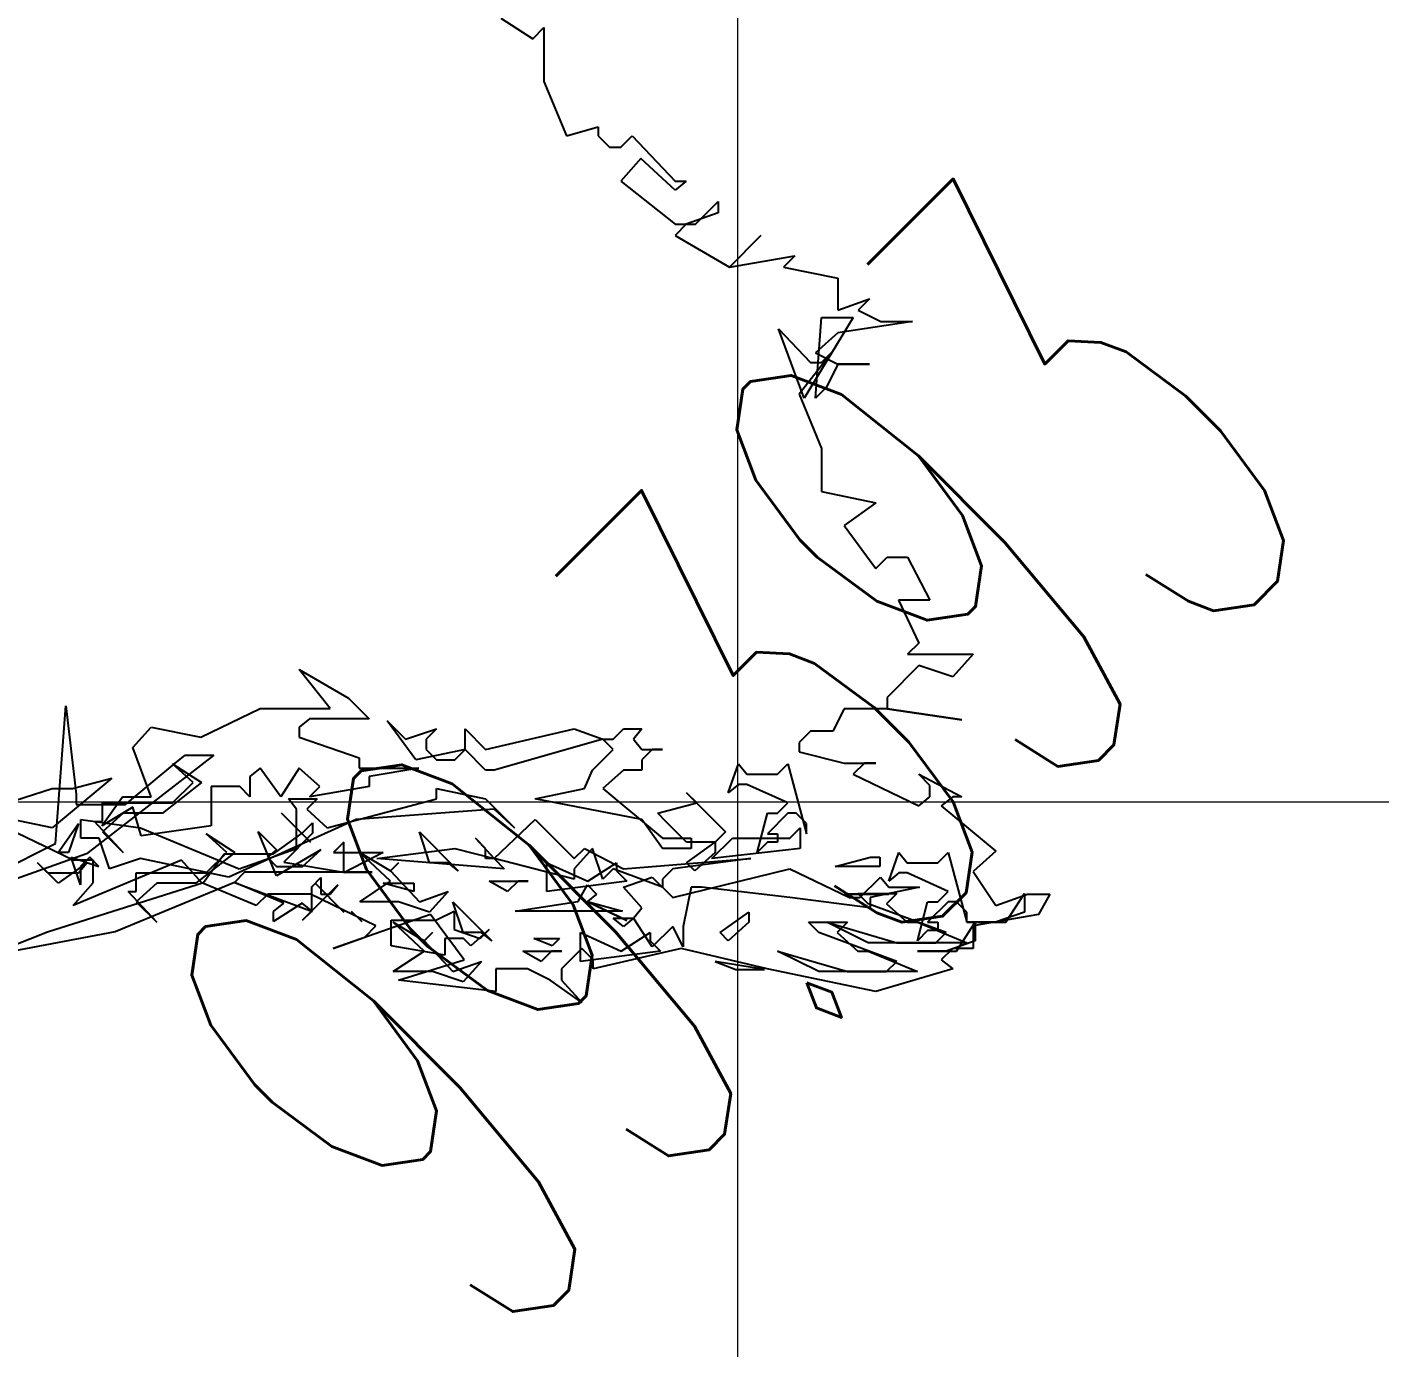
# Model space of a CAD drawing. Header units: millimetres. Extents: x 684983 to 685377, y 990360 to 990509.
# Drawn here: x 685036.908 to 685039.014, y 990449.189 to 990451.245 of the extents above; entities that cross this region are included whole.
import ezdxf

# ---------------------------------------------------------------- set-up
doc = ezdxf.new("R2010")
doc.units = ezdxf.units.MM
doc.layers.add('grid', color=8, linetype='Continuous', lineweight=9)
doc.layers.add('GRID LEVELS', color=7, linetype='Continuous', lineweight=13)
doc.layers.add('MANGO TREE', color=7, linetype='Continuous')
doc.styles.get("Standard").update_dxf_attribs({"font": 'RomanS'})

# ---------------------------------------------------------------- blocks, each defined once
blk = doc.blocks.new('MT')
at = {"color": 97}
for p, q in [((0.9092, 1.865), (0.9566, 1.8345)), ((0.9566, 1.8345), (0.9735, 1.8514)), ((0.9735, 1.8514), (0.9735, 1.7705)), ((0.9735, 1.7705), (1.0073, 1.6891)), ((1.0073, 1.6891), (1.0546, 1.7027)), ((1.0546, 1.7027), (1.0546, 1.6891)), ((1.0546, 1.6891), (1.0715, 1.6722)), ((1.0884, 1.6722), (1.1053, 1.6891)), ((1.1053, 1.6891), (1.1695, 1.6215)), ((1.0715, 1.6722), (1.0884, 1.6722)), ((1.1186, 1.6553), (1.0884, 1.6215)), ((1.1695, 1.608), (1.1186, 1.6553)), ((1.0884, 1.6215), (1.1695, 1.5573)), ((1.1864, 1.6215), (1.1695, 1.608)), ((1.1695, 1.6215), (1.1864, 1.6215)), ((1.2, 1.5573), (1.2338, 1.5911)), ((1.2338, 1.5911), (1.2338, 1.5742)), ((1.2338, 1.5742), (1.1864, 1.5573)), ((1.1864, 1.5573), (1.1695, 1.5402)), ((1.1695, 1.5573), (1.2, 1.5573)), ((1.1695, 1.5402), (1.2509, 1.493)), ((1.298, 1.5402), (1.2509, 1.493)), ((1.2509, 1.493), (1.298, 1.5402)), ((1.2509, 1.493), (1.3489, 1.5099)), ((1.3489, 1.5099), (1.3318, 1.493)), ((1.3318, 1.493), (1.413, 1.4762)), ((1.413, 1.4762), (1.413, 1.4286)), ((1.413, 1.4286), (1.4603, 1.4457)), ((1.4603, 1.4457), (1.4434, 1.4286)), ((1.4359, 1.4177), (1.3625, 1.2968)), ((1.3794, 1.2968), (1.3885, 1.4177)), ((1.3885, 1.4177), (1.4359, 1.4177)), ((1.4434, 1.4286), (1.4774, 1.4117)), ((1.3243, 1.4009), (1.3719, 1.3502)), ((1.3625, 1.2968), (1.3243, 1.4009)), ((1.5245, 1.4117), (1.413, 1.3948)), ((1.4774, 1.4117), (1.5245, 1.4117)), ((1.413, 1.3948), (1.3794, 1.3646)), ((1.4054, 1.3671), (1.355, 1.3028)), ((1.3794, 1.3646), (1.413, 1.3477)), ((1.3885, 1.3502), (1.4054, 1.3671)), ((1.3719, 1.3502), (1.3885, 1.3502)), ((1.413, 1.3477), (1.3961, 1.3137)), ((1.4603, 1.3477), (1.413, 1.3477)), ((1.413, 1.3477), (1.4603, 1.3477)), ((1.355, 1.3028), (1.3885, 1.2217)), ((1.3961, 1.3137), (1.3794, 1.2968)), ((1.3885, 1.2217), (1.3885, 1.1574)), ((1.3885, 1.1574), (1.4699, 1.1405)), ((1.4699, 1.1405), (1.4223, 1.1067)), ((1.4223, 1.1067), (1.4699, 1.0425)), ((1.4699, 1.0425), (1.4868, 1.0594)), ((1.4868, 1.0594), (1.517, 1.0594)), ((1.517, 1.0594), (1.5508, 0.9952)), ((1.5037, 0.9952), (1.5339, 0.9309)), ((1.5508, 0.9952), (1.5037, 0.9952)), ((1.5339, 0.9309), (1.517, 0.914)), ((1.517, 0.914), (1.6153, 0.914)), ((1.6153, 0.914), (1.5848, 0.8802)), ((1.5339, 0.8971), (1.4868, 0.8496)), ((1.5848, 0.8802), (1.5339, 0.8971)), ((1.4223, 0.8327), (1.4054, 0.7989)), ((1.4868, 0.8327), (1.4223, 0.8327)), ((1.4868, 0.8496), (1.4868, 0.8327)), ((1.5984, 0.8158), (1.4868, 0.8327)), ((1.4868, 0.8327), (1.5984, 0.8158)), ((1.3719, 0.7989), (1.355, 0.7822)), ((1.4054, 0.7989), (1.3719, 0.7989)), ((1.355, 0.7822), (1.355, 0.7684)), ((1.355, 0.7684), (1.4223, 0.7515)), ((1.4223, 0.7515), (1.4699, 0.7515)), ((1.4528, 0.7515), (1.4359, 0.7346)), ((1.4699, 0.7515), (1.4528, 0.7515)), ((1.4359, 0.7346), (1.5339, 0.6873)), ((1.5339, 0.7346), (1.5984, 0.7008)), ((1.5508, 0.7177), (1.5339, 0.7346)), ((1.5508, 0.7008), (1.5508, 0.7177)), ((1.5339, 0.6873), (1.5508, 0.7008)), ((1.5848, 0.7008), (1.5677, 0.6873)), ((1.5984, 0.7008), (1.5848, 0.7008)), ((1.5677, 0.6873), (1.6491, 0.6197)), ((0.2693, 0.6061), (0.1712, 0.6535)), ((1.6491, 0.6197), (1.6153, 0.5893)), ((0.2995, 0.6061), (0.2693, 0.6061)), ((0.4316, 0.6061), (0.2693, 0.5384)), ((0.2995, 0.5724), (0.2995, 0.6061)), ((0.462, 0.5724), (0.4316, 0.6061)), ((1.6153, 0.5893), (1.6491, 0.5384)), ((0.2693, 0.5384), (0.2995, 0.5724)), ((0.5432, 0.5384), (0.462, 0.5724)), ((0.5603, 0.5555), (0.5432, 0.5384)), ((0.6243, 0.5555), (0.5603, 0.5555)), ((0.7223, 0.5081), (0.6243, 0.5555)), ((1.6491, 0.5384), (1.6964, 0.5555)), ((1.6964, 0.5555), (1.7302, 0.5555)), ((1.7302, 0.5555), (1.7133, 0.525)), ((0.8037, 0.525), (0.6581, 0.4743)), ((0.7054, 0.4912), (0.7223, 0.5081)), ((0.8544, 0.4574), (0.8037, 0.525)), ((1.7133, 0.525), (1.6153, 0.5081)), ((1.6153, 0.5081), (1.6153, 0.4743)), ((0.6581, 0.4743), (0.7054, 0.4912)), ((1.0302, 0.4743), (0.9995, 0.4439)), ((1.0471, 0.4574), (1.0302, 0.4743)), ((1.1789, 0.4743), (1.0471, 0.4439)), ((1.3074, 0.4439), (1.1789, 0.4743)), ((1.5848, 0.4743), (1.5677, 0.4574)), ((1.6153, 0.4743), (1.5848, 0.4743)), ((0.7561, 0.4268), (0.8544, 0.4574)), ((1.0471, 0.4439), (1.0471, 0.4574)), ((1.5677, 0.4574), (1.5848, 0.4439)), ((0.9017, 0.4099), (0.7561, 0.4268)), ((0.9017, 0.4439), (0.9017, 0.4099)), ((0.9491, 0.4439), (0.9017, 0.4439)), ((0.9826, 0.4268), (0.9491, 0.4439)), ((1.0302, 0.3932), (0.9826, 0.4268)), ((0.9995, 0.4439), (0.9995, 0.4268)), ((0.9995, 0.4268), (1.0302, 0.3932)), ((1.4699, 0.4099), (1.3074, 0.4439)), ((1.5848, 0.4439), (1.4699, 0.4099))]:
    blk.add_line(p, q, dxfattribs=at)
at = {"color": 99}
for p, q in [((0.6076, 0.8915), (0.6814, 0.8483)), ((0.6537, 0.8331), (0.6076, 0.8915)), ((0.4601, 0.7901), (0.5492, 0.8331)), ((0.5492, 0.8331), (0.6537, 0.8331)), ((0.6814, 0.8483), (0.7123, 0.8177)), ((0.623, 0.8177), (0.6076, 0.8053)), ((0.7123, 0.8177), (0.623, 0.8177)), ((0.7123, 0.8177), (0.7123, 0.8177)), ((0.7388, 0.8147), (0.7663, 0.787)), ((0.782, 0.7561), (0.7388, 0.8147)), ((0.3588, 0.7747), (0.3863, 0.8053)), ((0.3863, 0.8053), (0.4601, 0.7901)), ((0.6076, 0.8053), (0.6076, 0.7901)), ((0.6076, 0.7901), (0.6969, 0.7592)), ((0.7663, 0.787), (0.8126, 0.8024)), ((0.8126, 0.8024), (0.7974, 0.787)), ((0.8126, 0.8024), (0.8126, 0.8024)), ((0.8556, 0.8024), (0.8863, 0.7718)), ((0.8556, 0.7718), (0.8556, 0.8024)), ((0.8863, 0.7718), (1.0187, 0.8024)), ((1.0187, 0.8024), (1.0617, 0.787)), ((1.0769, 0.787), (1.0924, 0.8024)), ((1.0924, 0.8024), (1.1199, 0.8024)), ((1.1199, 0.8024), (1.1076, 0.787)), ((0.3863, 0.7008), (0.3588, 0.7747)), ((0.8556, 0.7718), (0.782, 0.7561)), ((0.7974, 0.787), (0.7974, 0.7718)), ((0.7974, 0.7718), (0.8126, 0.7561)), ((0.8404, 0.7561), (0.8556, 0.7718)), ((0.8863, 0.7407), (0.8556, 0.7718)), ((1.0617, 0.787), (0.8988, 0.7407)), ((1.0463, 0.7407), (1.0769, 0.7718)), ((1.0769, 0.7718), (1.0617, 0.787)), ((1.0617, 0.787), (1.0769, 0.787)), ((1.1076, 0.787), (1.1199, 0.7718)), ((1.1355, 0.7718), (1.1199, 0.7561)), ((1.1199, 0.7718), (1.1508, 0.7718)), ((1.1508, 0.7718), (1.1355, 0.7718)), ((0.418, 0.7501), (0.4612, 0.7223)), ((0.4489, 0.7223), (0.418, 0.7501)), ((0.6969, 0.7592), (0.6969, 0.7438)), ((0.8126, 0.7561), (0.8404, 0.7561)), ((1.1199, 0.7561), (1.1199, 0.7407)), ((1.2492, 0.7071), (1.2646, 0.7501)), ((1.2646, 0.7501), (1.277, 0.7346)), ((1.3228, 0.7346), (1.3383, 0.7501)), ((1.3383, 0.7501), (1.366, 0.6454)), ((0.3271, 0.7286), (0.2378, 0.6547)), ((0.2684, 0.7132), (0.3271, 0.7286)), ((0.5492, 0.7438), (0.5338, 0.7315)), ((0.5338, 0.7315), (0.5338, 0.7008)), ((0.5801, 0.7008), (0.5492, 0.7438)), ((0.6076, 0.7438), (0.5801, 0.7008)), ((0.6383, 0.7163), (0.6076, 0.7438)), ((0.6969, 0.7438), (0.7862, 0.7438)), ((0.7862, 0.7438), (0.7123, 0.7315)), ((0.7123, 0.7315), (0.7123, 0.7163)), ((0.8988, 0.7407), (0.8863, 0.7407)), ((1.034, 0.7132), (1.0463, 0.7407)), ((1.0924, 0.7407), (1.0617, 0.7132)), ((1.1199, 0.7407), (1.0924, 0.7407)), ((1.277, 0.7346), (1.3228, 0.7346)), ((1.3228, 0.7346), (1.3228, 0.7346)), ((0.1516, 0.6856), (0.2378, 0.7132)), ((0.2378, 0.7132), (0.2684, 0.7132)), ((0.4612, 0.7223), (0.4028, 0.6764)), ((0.418, 0.6917), (0.4489, 0.7223)), ((0.4756, 0.7163), (0.4756, 0.6577)), ((0.5185, 0.7163), (0.4756, 0.7163)), ((0.5338, 0.7008), (0.5185, 0.7163)), ((0.623, 0.7008), (0.6383, 0.7163)), ((0.7123, 0.7163), (0.623, 0.7008)), ((0.8126, 0.7132), (0.8863, 0.6977)), ((0.8126, 0.6977), (0.8126, 0.7132)), ((0.9601, 0.6977), (1.034, 0.7132)), ((1.0617, 0.7132), (1.1508, 0.6393)), ((1.2646, 0.7192), (1.2492, 0.7071)), ((1.277, 0.7192), (1.2646, 0.7192)), ((1.3383, 0.6917), (1.277, 0.7192)), ((0.3125, 0.6577), (0.3433, 0.7008)), ((0.3135, 0.6917), (0.418, 0.6917)), ((0.3135, 0.6641), (0.3135, 0.6917)), ((0.3433, 0.7008), (0.3863, 0.7008)), ((0.5913, 0.6977), (0.6343, 0.6977)), ((0.6036, 0.6825), (0.5913, 0.6977)), ((0.6343, 0.6977), (0.6189, 0.6825)), ((0.6495, 0.6547), (0.8126, 0.6977)), ((0.8863, 0.6977), (0.9295, 0.6547)), ((1.1199, 0.6671), (0.9601, 0.6977)), ((1.1437, 0.6764), (1.2021, 0.6917)), ((1.1866, 0.7071), (1.2452, 0.6485)), ((1.2021, 0.6917), (1.1866, 0.7071)), ((1.3228, 0.6764), (1.3383, 0.6917)), ((0.2378, 0.6547), (0.0901, 0.6856)), ((0.3588, 0.6856), (0.3125, 0.6577)), ((0.3444, 0.6764), (0.3135, 0.6485)), ((0.4028, 0.6764), (0.3444, 0.6764)), ((0.3711, 0.6424), (0.3588, 0.6856)), ((0.4028, 0.6764), (0.4028, 0.6764)), ((0.5811, 0.6764), (0.5811, 0.6764)), ((0.6241, 0.6333), (0.5811, 0.6764)), ((0.5811, 0.6764), (0.6241, 0.6333)), ((0.6036, 0.6239), (0.6036, 0.6825)), ((0.6189, 0.6825), (0.6495, 0.6547)), ((0.8988, 0.6825), (0.6927, 0.6671)), ((0.9295, 0.6547), (0.8988, 0.6825)), ((1.156, 0.6641), (1.1437, 0.6764)), ((1.2922, 0.6178), (1.3076, 0.6764)), ((1.3076, 0.6764), (1.3228, 0.6764)), ((1.3383, 0.6764), (1.3076, 0.6454)), ((1.3508, 0.6764), (1.3383, 0.6764)), ((1.366, 0.661), (1.3508, 0.6764)), ((0.2808, 0.6671), (0.37, 0.6547)), ((0.2808, 0.6393), (0.2808, 0.6671)), ((0.3012, 0.6641), (0.3135, 0.6641)), ((0.3444, 0.6178), (0.3012, 0.6641)), ((0.3135, 0.6485), (0.3444, 0.6178)), ((0.37, 0.6547), (0.5175, 0.5932)), ((0.4756, 0.6577), (0.3711, 0.6424)), ((0.6927, 0.6671), (0.5021, 0.5809)), ((0.7872, 0.6485), (0.8454, 0.5903)), ((0.8024, 0.6024), (0.7872, 0.6485)), ((0.8988, 0.6086), (0.9601, 0.6671)), ((0.9295, 0.6547), (0.9295, 0.6547)), ((0.9601, 0.6671), (1.0187, 0.6086)), ((1.1508, 0.6239), (1.1199, 0.6671)), ((1.1866, 0.6333), (1.156, 0.6641)), ((1.2452, 0.6485), (1.2296, 0.6333)), ((1.3414, 0.6393), (1.3568, 0.6547)), ((1.3568, 0.6547), (1.3568, 0.6239)), ((1.366, 0.6454), (1.366, 0.661)), ((0.3083, 0.6393), (0.2808, 0.6393)), ((0.3239, 0.5932), (0.3083, 0.6393)), ((0.871, 0.6393), (0.8988, 0.6086)), ((0.8863, 0.6239), (0.871, 0.6393)), ((1.1508, 0.6393), (1.1937, 0.6393)), ((1.1866, 0.6024), (1.2296, 0.6333)), ((1.2296, 0.6333), (1.1866, 0.6333)), ((1.1937, 0.6393), (1.1937, 0.6239)), ((1.2246, 0.6086), (1.2555, 0.6393)), ((1.2296, 0.6333), (1.2296, 0.6178)), ((1.2296, 0.6333), (1.2296, 0.6333)), ((1.2555, 0.6393), (1.3414, 0.6393)), ((1.3076, 0.6333), (1.2922, 0.6178)), ((1.3076, 0.6454), (1.3228, 0.6454)), ((1.3228, 0.6333), (1.3076, 0.6333)), ((1.3228, 0.6454), (1.3228, 0.6333)), ((0.37, 0.6086), (0.3239, 0.5932)), ((0.5021, 0.5809), (0.37, 0.6086)), ((0.5175, 0.5932), (0.6036, 0.6239)), ((0.6979, 0.6178), (0.744, 0.5903)), ((0.744, 0.5749), (0.6979, 0.6178)), ((0.7236, 0.6086), (0.8404, 0.6239)), ((0.9142, 0.5932), (0.7236, 0.6086)), ((0.8404, 0.6239), (0.8988, 0.6086)), ((0.8863, 0.6086), (0.8863, 0.6239)), ((0.8988, 0.6086), (0.8863, 0.6086)), ((0.8988, 0.6086), (0.9142, 0.5932)), ((1.0187, 0.578), (0.8988, 0.6086)), ((1.0187, 0.6086), (1.034, 0.6239)), ((1.0463, 0.6239), (1.0187, 0.5932)), ((1.034, 0.6239), (1.034, 0.6239)), ((1.034, 0.6239), (1.0924, 0.5932)), ((1.0617, 0.578), (1.0463, 0.6239)), ((1.0924, 0.5932), (1.283, 0.6086)), ((1.1937, 0.6239), (1.1508, 0.6239)), ((1.283, 0.6086), (1.1662, 0.5932)), ((1.2296, 0.6178), (1.1989, 0.5903)), ((1.3568, 0.6239), (1.2246, 0.6086)), ((1.2246, 0.6086), (1.2246, 0.6086)), ((1.4891, 0.5749), (1.5043, 0.6178)), ((1.5043, 0.6178), (1.5166, 0.6024)), ((1.5627, 0.6024), (1.5781, 0.6178)), ((1.5781, 0.6178), (1.6059, 0.5133)), ((0.744, 0.5903), (0.7561, 0.6024)), ((0.7561, 0.6024), (0.744, 0.5903)), ((0.744, 0.5903), (0.7872, 0.544)), ((0.7561, 0.6024), (0.7561, 0.6024)), ((0.8302, 0.6024), (0.8024, 0.6024)), ((0.8302, 0.6024), (0.8302, 0.6024)), ((0.8454, 0.5903), (0.8302, 0.6024)), ((0.9142, 0.5932), (0.9142, 0.5932)), ((0.9776, 0.6024), (1.0392, 0.5749)), ((0.9776, 0.5594), (0.9776, 0.6024)), ((1.0187, 0.5932), (1.0187, 0.578)), ((1.0392, 0.5749), (1.0821, 0.6024)), ((1.0769, 0.5932), (1.0617, 0.578)), ((1.1508, 0.5657), (1.0769, 0.5932)), ((1.0821, 0.6024), (1.0821, 0.6024)), ((1.0821, 0.6024), (1.0821, 0.5903)), ((1.0821, 0.5903), (1.0974, 0.5749)), ((1.1662, 0.5932), (1.1508, 0.578)), ((1.1662, 0.5502), (1.3414, 0.5932)), ((1.1989, 0.5903), (1.1866, 0.6024)), ((1.1989, 0.5903), (1.1989, 0.5903)), ((1.3414, 0.5932), (1.4305, 0.5502)), ((1.5043, 0.5872), (1.4891, 0.5749)), ((1.5166, 0.5872), (1.5043, 0.5872)), ((1.5166, 0.6024), (1.5627, 0.6024)), ((1.5781, 0.5594), (1.5166, 0.5872)), ((1.5627, 0.6024), (1.5627, 0.6024)), ((0.6979, 0.544), (0.744, 0.5749)), ((0.8915, 0.5749), (0.9499, 0.5749)), ((0.9192, 0.5594), (0.8915, 0.5749)), ((0.9347, 0.5749), (0.9192, 0.5594)), ((0.9347, 0.5749), (0.9347, 0.5749)), ((0.9499, 0.5749), (0.9347, 0.5749)), ((1.0974, 0.5749), (0.9776, 0.5594)), ((1.0924, 0.5657), (1.1355, 0.5809)), ((1.1355, 0.5809), (1.1662, 0.5502)), ((1.1508, 0.578), (1.1508, 0.5657)), ((1.4459, 0.5502), (1.4768, 0.5809)), ((1.4768, 0.5809), (1.4891, 0.5657)), ((0.7872, 0.544), (0.8302, 0.5594)), ((0.8302, 0.5594), (0.8024, 0.5286)), ((1.1199, 0.5348), (1.0924, 0.5657)), ((1.1937, 0.5657), (1.1816, 0.5071)), ((1.2092, 0.5657), (1.1937, 0.5657)), ((1.3414, 0.5502), (1.2092, 0.5657)), ((1.4611, 0.5348), (1.3414, 0.5502)), ((1.4305, 0.5502), (1.4459, 0.5502)), ((1.4428, 0.5565), (1.5014, 0.5565)), ((1.4582, 0.5409), (1.4428, 0.5565)), ((1.4459, 0.5502), (1.4459, 0.5502)), ((1.535, 0.5657), (1.4611, 0.5502)), ((1.4611, 0.5502), (1.4611, 0.5348)), ((1.5014, 0.5565), (1.486, 0.5409)), ((1.4891, 0.5657), (1.535, 0.5657)), ((1.5627, 0.544), (1.5781, 0.5594)), ((1.6641, 0.5133), (1.692, 0.5565)), ((1.692, 0.5565), (1.692, 0.5286)), ((0.7561, 0.544), (0.6979, 0.544)), ((0.8024, 0.5286), (0.7561, 0.544)), ((1.0392, 0.544), (1.0392, 0.544)), ((1.0974, 0.5162), (1.0392, 0.544)), ((1.0392, 0.544), (1.0974, 0.5162)), ((1.1076, 0.5194), (1.1199, 0.5348)), ((1.575, 0.4979), (1.4582, 0.5409)), ((1.486, 0.5409), (1.486, 0.5409)), ((1.486, 0.5409), (1.5166, 0.5133)), ((1.5321, 0.4856), (1.5473, 0.544)), ((1.5473, 0.544), (1.5627, 0.544)), ((1.5781, 0.544), (1.5473, 0.5133)), ((1.5905, 0.544), (1.5781, 0.544)), ((1.6059, 0.5286), (1.5905, 0.544)), ((1.6059, 0.5133), (1.6059, 0.5286)), ((1.692, 0.5286), (1.6489, 0.5133)), ((1.0769, 0.5194), (1.1076, 0.5194)), ((1.0924, 0.5071), (1.0769, 0.5194)), ((1.1076, 0.5194), (1.0924, 0.5071)), ((1.1355, 0.4764), (1.1076, 0.5194)), ((1.1662, 0.5071), (1.1355, 0.4764)), ((1.1816, 0.4764), (1.1662, 0.5071)), ((1.1816, 0.5071), (1.1816, 0.4764)), ((1.3967, 0.5133), (1.5014, 0.4827)), ((1.4582, 0.4827), (1.3967, 0.5133)), ((1.5166, 0.5133), (1.5321, 0.5133)), ((1.5321, 0.5133), (1.6059, 0.4827)), ((1.5473, 0.5133), (1.5627, 0.5133)), ((1.5627, 0.5133), (1.5627, 0.501)), ((1.6059, 0.5133), (1.6641, 0.5133)), ((1.6489, 0.5133), (1.6059, 0.5133)), ((1.6489, 0.5133), (1.6489, 0.5133)), ((1.5473, 0.501), (1.5321, 0.4856)), ((1.5627, 0.501), (1.5473, 0.501)), ((1.5596, 0.4827), (1.575, 0.4979)), ((1.6059, 0.4827), (1.4582, 0.4827)), ((1.5014, 0.4827), (1.5596, 0.4827)), ((1.2296, 0.4549), (1.2605, 0.4426)), ((1.3034, 0.4426), (1.2296, 0.4549)), ((1.2605, 0.4426), (1.3034, 0.4426)), ((1.3034, 0.4426), (1.3034, 0.4426))]:
    blk.add_line(p, q, dxfattribs=at)
at = {"color": 59}
for p, q in [((0.2432, 0.6312), (0.2584, 0.837)), ((0.2584, 0.837), (0.2739, 0.705)), ((0.48, 0.7632), (0.2891, 0.6157)), ((0.3477, 0.6896), (0.4213, 0.7509)), ((0.4213, 0.7509), (0.437, 0.7632)), ((0.437, 0.7632), (0.48, 0.7632)), ((0.2739, 0.705), (0.2739, 0.6896)), ((0.2739, 0.6896), (0.3477, 0.6896)), ((0.612, 0.6464), (0.6274, 0.662)), ((0.6274, 0.662), (0.6274, 0.6464)), ((0.1571, 0.5882), (0.2432, 0.6312)), ((0.569, 0.6157), (0.612, 0.6464)), ((0.6274, 0.6464), (0.5845, 0.6034)), ((0.2891, 0.6157), (0.1694, 0.5728)), ((0.4645, 0.5728), (0.4952, 0.6157)), ((0.4952, 0.6157), (0.569, 0.6157)), ((0.5258, 0.5882), (0.5106, 0.5728)), ((0.7165, 0.5882), (0.5258, 0.5882)), ((0.5845, 0.6034), (0.6735, 0.5882)), ((0.6735, 0.5882), (0.7165, 0.5882)), ((0.2309, 0.4989), (0.4645, 0.5728)), ((0.5106, 0.5728), (0.3323, 0.4989)), ((0.5845, 0.5419), (0.5106, 0.5728)), ((0.5106, 0.5728), (0.6274, 0.5296)), ((0.569, 0.5296), (0.5845, 0.5419)), ((0.612, 0.5419), (0.569, 0.5144)), ((0.569, 0.5144), (0.569, 0.5296)), ((0.6274, 0.5296), (0.612, 0.5419)), ((0.6858, 0.5296), (0.6858, 0.5296)), ((0.7013, 0.5144), (0.6858, 0.5296)), ((0.6858, 0.5296), (0.7013, 0.5144)), ((0.0832, 0.4407), (0.2309, 0.4989)), ((0.3323, 0.4989), (0.1694, 0.4683))]:
    blk.add_line(p, q, dxfattribs=at)
at = {"color": 85}
for p, q in [((0.247, 0.6178), (0.2776, 0.661)), ((0.2776, 0.661), (0.2624, 0.6178)), ((0.4683, 0.6454), (0.5112, 0.6178)), ((0.4991, 0.6178), (0.4683, 0.6454)), ((0.6744, 0.6333), (0.6589, 0.6178)), ((0.6744, 0.5872), (0.6744, 0.6333)), ((0.247, 0.6178), (0.247, 0.6178)), ((0.2624, 0.6178), (0.247, 0.6178)), ((0.5112, 0.6178), (0.453, 0.5717)), ((0.4683, 0.5872), (0.4991, 0.6178)), ((0.6589, 0.6178), (0.7328, 0.6178)), ((0.7328, 0.6178), (0.6744, 0.5872)), ((0.7328, 0.6178), (0.7328, 0.6178)), ((0.2163, 0.6024), (0.2317, 0.5872)), ((0.247, 0.5717), (0.2163, 0.6024)), ((0.2317, 0.5872), (0.2776, 0.5872)), ((0.2899, 0.6024), (0.247, 0.5717)), ((0.2776, 0.5872), (0.2899, 0.6024)), ((0.2776, 0.5872), (0.2776, 0.5872)), ((0.3638, 0.5872), (0.4683, 0.5872)), ((0.3638, 0.5594), (0.3638, 0.5872)), ((0.3944, 0.5717), (0.3638, 0.544)), ((0.453, 0.5717), (0.3944, 0.5717)), ((0.453, 0.5717), (0.453, 0.5717)), ((0.6312, 0.5717), (0.6312, 0.5717)), ((0.6744, 0.5286), (0.6312, 0.5717)), ((0.6312, 0.5717), (0.6744, 0.5286)), ((0.7328, 0.5717), (0.7789, 0.5717)), ((0.7789, 0.5594), (0.7328, 0.5717)), ((0.7789, 0.5717), (0.7789, 0.5594)), ((0.3515, 0.5594), (0.3638, 0.5594)), ((0.3944, 0.5133), (0.3515, 0.5594)), ((0.7789, 0.5594), (0.7789, 0.5594)), ((0.3638, 0.544), (0.3944, 0.5133)), ((0.8373, 0.544), (0.8957, 0.4856)), ((0.8525, 0.4979), (0.8373, 0.544)), ((1.2369, 0.4979), (1.2799, 0.5286)), ((1.2799, 0.5286), (1.2799, 0.5133)), ((0.748, 0.5133), (0.7943, 0.4856)), ((0.7943, 0.4704), (0.748, 0.5133)), ((1.2799, 0.5133), (1.2492, 0.4856)), ((1.3691, 0.5133), (1.4273, 0.5133)), ((1.3846, 0.4979), (1.3691, 0.5133)), ((1.4273, 0.5133), (1.4121, 0.4979)), ((1.5905, 0.4704), (1.6182, 0.5133)), ((1.6182, 0.5133), (1.6182, 0.4856)), ((0.7943, 0.4856), (0.8066, 0.4979)), ((0.8066, 0.4979), (0.7943, 0.4856)), ((0.8066, 0.4979), (0.8066, 0.4979)), ((0.8802, 0.4979), (0.8525, 0.4979)), ((0.8802, 0.4979), (0.8802, 0.4979)), ((0.8957, 0.4856), (0.8802, 0.4979)), ((1.0279, 0.4979), (1.0892, 0.4704)), ((1.0279, 0.4549), (1.0279, 0.4979)), ((1.0892, 0.4704), (1.1324, 0.4979)), ((1.1324, 0.4979), (1.1324, 0.4979)), ((1.1324, 0.4979), (1.1324, 0.4856)), ((1.2492, 0.4856), (1.2369, 0.4979)), ((1.5014, 0.4549), (1.3846, 0.4979)), ((1.4121, 0.4979), (1.4121, 0.4979)), ((1.4121, 0.4979), (1.4428, 0.4704)), ((0.748, 0.4397), (0.7943, 0.4704)), ((0.7943, 0.4856), (0.8373, 0.4397)), ((0.9418, 0.4704), (1.0002, 0.4704)), ((0.9693, 0.4549), (0.9418, 0.4704)), ((0.9847, 0.4704), (0.9693, 0.4549)), ((0.9847, 0.4704), (0.9847, 0.4704)), ((1.0002, 0.4704), (0.9847, 0.4704)), ((1.1478, 0.4704), (1.0279, 0.4549)), ((1.1324, 0.4856), (1.1478, 0.4704)), ((1.2492, 0.4856), (1.2492, 0.4856)), ((1.3228, 0.4704), (1.4273, 0.4397)), ((1.3846, 0.4397), (1.3228, 0.4704)), ((1.4428, 0.4704), (1.4582, 0.4704)), ((1.4582, 0.4704), (1.5321, 0.4397)), ((1.5321, 0.4704), (1.5905, 0.4704)), ((1.575, 0.4704), (1.5321, 0.4704)), ((1.6182, 0.4856), (1.575, 0.4704)), ((1.575, 0.4704), (1.575, 0.4704)), ((0.8373, 0.4397), (0.8802, 0.4549)), ((0.8802, 0.4549), (0.8525, 0.4241)), ((1.486, 0.4397), (1.5014, 0.4549)), ((0.8066, 0.4397), (0.748, 0.4397)), ((0.8525, 0.4241), (0.8066, 0.4397)), ((1.5321, 0.4397), (1.3846, 0.4397)), ((1.4273, 0.4397), (1.486, 0.4397))]:
    blk.add_line(p, q, dxfattribs=at)
at = {"color": 73}
for p, q in [((0.5459, 0.6493), (0.5736, 0.6216)), ((0.5736, 0.583), (0.5459, 0.6493)), ((0.2666, 0.6105), (0.3079, 0.5968)), ((0.2803, 0.5692), (0.2666, 0.6105)), ((0.2941, 0.6105), (0.2803, 0.5968)), ((0.3079, 0.5968), (0.2941, 0.6105)), ((0.5736, 0.6216), (0.5598, 0.6105)), ((0.5598, 0.6105), (0.5598, 0.6105)), ((0.5598, 0.6105), (0.5736, 0.5968)), ((0.6399, 0.6216), (0.5736, 0.583)), ((0.6124, 0.5968), (0.6399, 0.6216)), ((1.4092, 0.5968), (1.4616, 0.6105)), ((1.4616, 0.6105), (1.4757, 0.6105)), ((1.4757, 0.6105), (1.4757, 0.5968)), ((0.2803, 0.5968), (0.2803, 0.5692)), ((0.3079, 0.5968), (0.3079, 0.5968)), ((0.5736, 0.5968), (0.6124, 0.5968)), ((1.4757, 0.5968), (1.4092, 0.5968)), ((1.4757, 0.5968), (1.4757, 0.5968)), ((0.665, 0.5692), (0.6124, 0.5165)), ((0.6262, 0.5665), (0.6399, 0.5803)), ((0.6399, 0.5803), (0.6399, 0.5555)), ((0.6537, 0.5555), (0.665, 0.5692)), ((1.0246, 0.5442), (1.0385, 0.5692)), ((1.0385, 0.5692), (1.0523, 0.5555)), ((0.6262, 0.5442), (0.6262, 0.5665)), ((0.6399, 0.5555), (0.6537, 0.5555)), ((0.6537, 0.5555), (0.6537, 0.5555)), ((1.0523, 0.5555), (1.0385, 0.5442)), ((1.0523, 0.5555), (1.0523, 0.5555)), ((1.423, 0.5555), (1.423, 0.5555)), ((1.4895, 0.5555), (1.423, 0.5555)), ((1.423, 0.5555), (1.4895, 0.5555)), ((0.6124, 0.5165), (0.6262, 0.5302)), ((0.6262, 0.5302), (0.6262, 0.5442)), ((0.8116, 0.5165), (0.8391, 0.5302)), ((0.8391, 0.5302), (0.8391, 0.5027)), ((0.9305, 0.5302), (1.0246, 0.5442)), ((1.0909, 0.5302), (0.9305, 0.5302)), ((1.0385, 0.5442), (1.0909, 0.5302)), ((0.7451, 0.5165), (0.8116, 0.5165)), ((0.7451, 0.4779), (0.7451, 0.5165)), ((0.8254, 0.4889), (0.8254, 0.4641)), ((0.8531, 0.4889), (0.8254, 0.4889)), ((0.8391, 0.5027), (0.8779, 0.4889)), ((0.8642, 0.4779), (0.8531, 0.4889)), ((0.8917, 0.5027), (0.8642, 0.4779)), ((0.8779, 0.4889), (0.8917, 0.5027)), ((0.8779, 0.4889), (0.8779, 0.4889)), ((0.9582, 0.4889), (0.9968, 0.4889)), ((0.9858, 0.4779), (0.9582, 0.4889)), ((0.9968, 0.4889), (0.9858, 0.4779)), ((0.8254, 0.4641), (0.7451, 0.4779)), ((0.9858, 0.4779), (0.9858, 0.4779))]:
    blk.add_line(p, q, dxfattribs=at)

msp = doc.modelspace()

# ---------------------------------------------------------------- linework, layer by layer
at = {"layer": 'grid'}
for p, q in [((685038.0136, 990509.1548), (685038.0136, 990370.8996)), ((685085.1957, 990450.0381), (684982.7636, 990450.0381))]:
    msp.add_line(p, q, dxfattribs=at)

# ---------------------------------------------------------------- block references
at = {"layer": 'MANGO TREE', "linetype": 'Continuous', "xscale": 1.040975779762939, "yscale": 1.040975779762939, "zscale": 1.040975779762939}
msp.add_blockref('MT', (685036.699, 990449.317, 99.599), dxfattribs=at)

# ---------------------------------------------------------------- texts
at = {"layer": 'GRID LEVELS', "width": 0.5}
msp.add_text('99.393', height=0.8, rotation=45, dxfattribs=at).set_placement((685037.63, 990449.1578, 99.3925))

doc.saveas('drawing.dxf')
